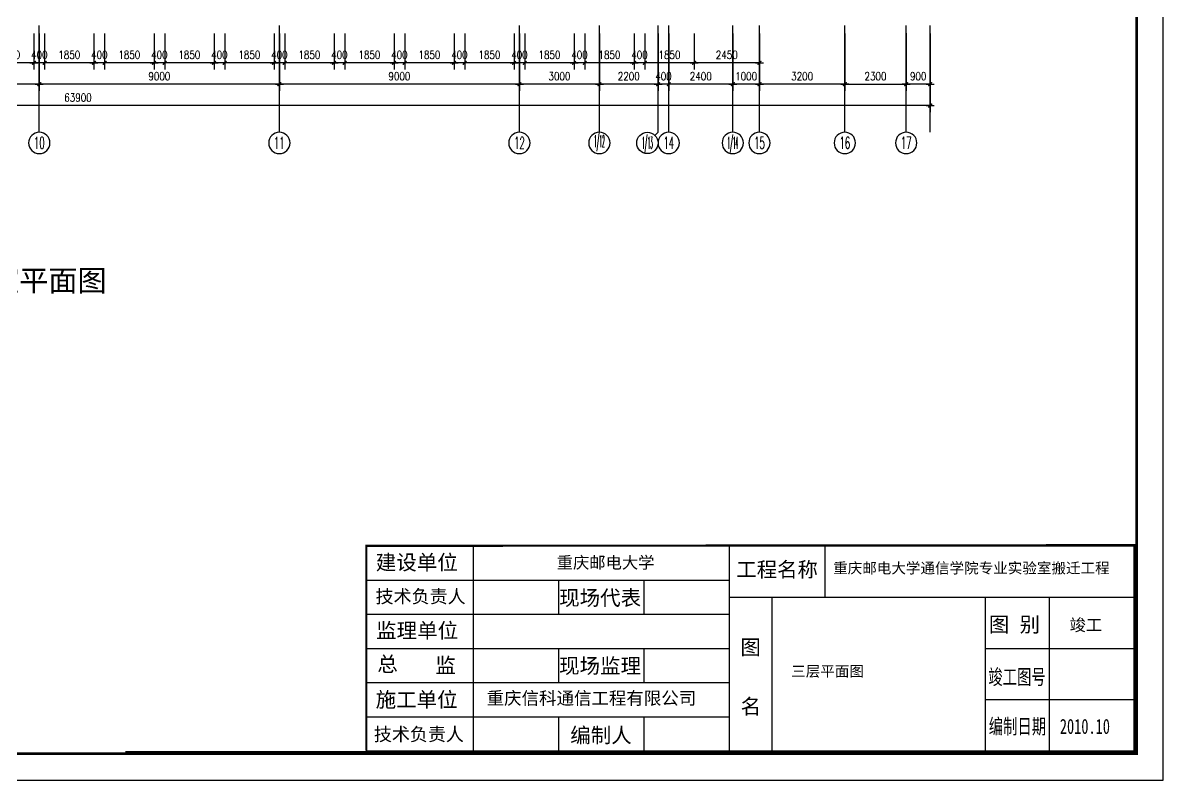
# Model space of a CAD drawing. Extents: x 582436 to 3945069, y 94128 to 248738.
# Drawn here: x 3902314 to 3945069, y 140096 to 168481 of the extents above; entities that cross this region are included whole.
import ezdxf
from ezdxf.enums import TextEntityAlignment as Align

# ---------------------------------------------------------------- set-up
doc = ezdxf.new("R2010")
doc.units = 0
doc.header["$LTSCALE"] = 1000
doc.header["$MEASUREMENT"] = 0
doc.linetypes.add('CONTINOUS', pattern=[0])
doc.layers.get('0').update_dxf_attribs({"linetype": 'CONTINUOUS'})
doc.layers.get('Defpoints').update_dxf_attribs({"linetype": 'CONTINUOUS'})
for name, color, linetype in [('AXIS', 3, 'CONTINUOUS'), ('AXIS_TEXT', 7, 'CONTINUOUS'), ('DET4', 4, 'CONTINUOUS'), ('PUB_TITLE', 4, 'CONTINUOUS'), ('立面1', 4, 'CONTINUOUS')]:
    doc.layers.add(name, color=color, linetype=linetype)
doc.styles.add('_HZTXT', font='txt.shx', dxfattribs={"width": 0.8, "bigfont": 'AllInOneBig.shx'})
doc.styles.add('COMPLEX', font='COMPLEX', dxfattribs={"bigfont": 'AllInOneBig.shx'})
doc.styles.add('DIM_FONT', font='SIMPLEX.shx', dxfattribs={"width": 0.8, "bigfont": 'AllInOneBig.shx'})
doc.styles.get("Standard").update_dxf_attribs({"font": 'GBENOR', "bigfont": 'AllInOneBig.shx'})
doc.styles.add('WMF-宋体0', font='SimSun.ttf')
doc.dimstyles.new('AXIS', dxfattribs={"dimtxt": 300, "dimasz": 1, "dimexe": 250, "dimexo": 300, "dimgap": 150, "dimtad": 1, "dimdec": 0, "dimzin": 0, "dimdsep": 46, "dimtxsty": 'DIM_FONT', "dimblk": '_DIMX', "dimcen": 0.09, "dimse1": 1, "dimse2": 1, "dimclrt": 7, "dimadec": 0, "dimazin": 0, "dimtfac": 1, "dimtdec": 0, "dimtix": 1, "dimtmove": 2, "dimatfit": 3, "dimldrblk": '_DIMX', "dimfxl": 1, "dimtolj": 1, "dimtzin": 0, "dimarcsym": 0})
doc.dimstyles.new('dimn', dxfattribs={"dimtxt": 300, "dimasz": 1, "dimexe": 250, "dimexo": 300, "dimgap": 150, "dimtad": 1, "dimdec": 0, "dimdsep": 46, "dimtxsty": 'DIM_FONT', "dimblk": '_DIMX', "dimblk1": '_DIMX', "dimblk2": '_DIMX', "dimcen": 1.25, "dimdle": 2, "dimclrt": 7, "dimadec": 1, "dimazin": 0, "dimtfac": 1, "dimtdec": 0, "dimtix": 1, "dimtmove": 2, "dimatfit": 3, "dimldrblk": '_DIMX', "dimfxl": 1, "dimtolj": 1, "dimtzin": 0, "dimarcsym": 0})

# ---------------------------------------------------------------- blocks, each defined once
blk = doc.blocks.new('_axiso')
blk.add_circle((0, 0), 0.5)
at = {"layer": 'AXIS_TEXT', "style": 'COMPLEX', "width": 1.041667}
blk.add_attdef('A', text='', height=0.56, dxfattribs=at).set_placement((-0.25, -0.28), (0.25, -0.28), align=Align.FIT)
blk = doc.blocks.new('_DIMX')
blk.add_line((-150, 0), (150, 0))
at = {"const_width": 50}
blk.add_lwpolyline([(-70, -70), (70, 70)], dxfattribs=at)
blk = doc.blocks.new('*D92')
at = {"layer": 'AXIS', "color": 0, "lineweight": -2}
for p, q in [((3935433, 168080), (3935433, 165930)), ((3936333, 168080), (3936333, 165930)), ((3936332, 166180), (3935434, 166180))]:
    blk.add_line(p, q, dxfattribs=at)
at = {"layer": 'Defpoints', "color": 0}
for p in [(3935433, 168380), (3936333, 168380), (3935433, 166180)]:
    blk.add_point(p, dxfattribs=at)
at = {"layer": 'AXIS', "color": 0, "lineweight": -2, "rotation": 180}
blk.add_blockref('_DIMX', (3935433, 166180), dxfattribs=at)
at = {"layer": 'AXIS', "color": 0, "lineweight": -2}
blk.add_blockref('_DIMX', (3936333, 166180), dxfattribs=at)
at = {"layer": 'AXIS', "color": 7, "insert": (3935883, 166480), "char_height": 300, "attachment_point": 5, "style": '_HZTXT'}
blk.add_mtext('\\A1;900', dxfattribs=at)
blk = doc.blocks.new('*D93')
at = {"layer": 'AXIS', "color": 0, "lineweight": -2}
for p, q in [((3929933, 168080), (3929933, 165930)), ((3933133, 168080), (3933133, 165930)), ((3933132, 166180), (3929934, 166180))]:
    blk.add_line(p, q, dxfattribs=at)
at = {"layer": 'Defpoints', "color": 0}
for p in [(3929933, 168380), (3933133, 168380), (3929933, 166180)]:
    blk.add_point(p, dxfattribs=at)
at = {"layer": 'AXIS', "color": 0, "lineweight": -2, "rotation": 180}
blk.add_blockref('_DIMX', (3929933, 166180), dxfattribs=at)
at = {"layer": 'AXIS', "color": 0, "lineweight": -2}
blk.add_blockref('_DIMX', (3933133, 166180), dxfattribs=at)
at = {"layer": 'AXIS', "color": 7, "insert": (3931533, 166480), "char_height": 300, "attachment_point": 5, "style": '_HZTXT'}
blk.add_mtext('\\A1;3200', dxfattribs=at)
blk = doc.blocks.new('*D94')
at = {"layer": 'AXIS', "color": 0, "lineweight": -2}
for p, q in [((3928933, 168080), (3928933, 165930)), ((3929933, 168080), (3929933, 165930)), ((3929932, 166180), (3928934, 166180))]:
    blk.add_line(p, q, dxfattribs=at)
at = {"layer": 'Defpoints', "color": 0}
for p in [(3928933, 168380), (3929933, 168380), (3928933, 166180)]:
    blk.add_point(p, dxfattribs=at)
at = {"layer": 'AXIS', "color": 0, "lineweight": -2, "rotation": 180}
blk.add_blockref('_DIMX', (3928933, 166180), dxfattribs=at)
at = {"layer": 'AXIS', "color": 0, "lineweight": -2}
blk.add_blockref('_DIMX', (3929933, 166180), dxfattribs=at)
at = {"layer": 'AXIS', "color": 7, "insert": (3929433, 166480), "char_height": 300, "attachment_point": 5, "style": '_HZTXT'}
blk.add_mtext('\\A1;1000', dxfattribs=at)
blk = doc.blocks.new('*D95')
at = {"layer": 'AXIS', "color": 0, "lineweight": -2}
for p, q in [((3902933, 168080), (3902933, 165930)), ((3911933, 168080), (3911933, 165930)), ((3911932, 166180), (3902934, 166180))]:
    blk.add_line(p, q, dxfattribs=at)
at = {"layer": 'Defpoints', "color": 0}
for p in [(3902933, 168380), (3911933, 168380), (3902933, 166180)]:
    blk.add_point(p, dxfattribs=at)
at = {"layer": 'AXIS', "color": 0, "lineweight": -2, "rotation": 180}
blk.add_blockref('_DIMX', (3902933, 166180), dxfattribs=at)
at = {"layer": 'AXIS', "color": 0, "lineweight": -2}
blk.add_blockref('_DIMX', (3911933, 166180), dxfattribs=at)
at = {"layer": 'AXIS', "color": 7, "insert": (3907433, 166480), "char_height": 300, "attachment_point": 5, "style": '_HZTXT'}
blk.add_mtext('\\A1;9000', dxfattribs=at)
blk = doc.blocks.new('*D96')
at = {"layer": 'AXIS', "color": 0, "lineweight": -2}
for p, q in [((3893933, 168080), (3893933, 165930)), ((3902933, 168080), (3902933, 165930)), ((3902932, 166180), (3893934, 166180))]:
    blk.add_line(p, q, dxfattribs=at)
at = {"layer": 'Defpoints', "color": 0}
for p in [(3893933, 168380), (3902933, 168380), (3893933, 166180)]:
    blk.add_point(p, dxfattribs=at)
at = {"layer": 'AXIS', "color": 0, "lineweight": -2, "rotation": 180}
blk.add_blockref('_DIMX', (3893933, 166180), dxfattribs=at)
at = {"layer": 'AXIS', "color": 0, "lineweight": -2}
blk.add_blockref('_DIMX', (3902933, 166180), dxfattribs=at)
at = {"layer": 'AXIS', "color": 7, "insert": (3898433, 166480), "char_height": 300, "attachment_point": 5, "style": '_HZTXT'}
blk.add_mtext('\\A1;9000', dxfattribs=at)
blk = doc.blocks.new('*D99')
at = {"layer": 'AXIS', "color": 0, "lineweight": -2}
for p, q in [((3872433, 168080), (3872433, 165130)), ((3936333, 168080), (3936333, 165130)), ((3936332, 165380), (3872434, 165380))]:
    blk.add_line(p, q, dxfattribs=at)
at = {"layer": 'Defpoints', "color": 0}
for p in [(3872433, 168380), (3936333, 168380), (3872433, 165380)]:
    blk.add_point(p, dxfattribs=at)
at = {"layer": 'AXIS', "color": 0, "lineweight": -2, "rotation": 180}
blk.add_blockref('_DIMX', (3872433, 165380), dxfattribs=at)
at = {"layer": 'AXIS', "color": 0, "lineweight": -2}
blk.add_blockref('_DIMX', (3936333, 165380), dxfattribs=at)
at = {"layer": 'AXIS', "color": 7, "insert": (3904383, 165680), "char_height": 300, "attachment_point": 5, "style": '_HZTXT'}
blk.add_mtext('\\A1;63900', dxfattribs=at)
blk = doc.blocks.new('*D101')
at = {"layer": 'AXIS', "color": 0, "lineweight": -2}
for p, q in [((3920933, 168080), (3920933, 165930)), ((3923933, 168080), (3923933, 165930)), ((3923932, 166180), (3920934, 166180))]:
    blk.add_line(p, q, dxfattribs=at)
at = {"layer": 'Defpoints', "color": 0}
for p in [(3920933, 168380), (3923933, 168380), (3920933, 166180)]:
    blk.add_point(p, dxfattribs=at)
at = {"layer": 'AXIS', "color": 0, "lineweight": -2, "rotation": 180}
blk.add_blockref('_DIMX', (3920933, 166180), dxfattribs=at)
at = {"layer": 'AXIS', "color": 0, "lineweight": -2}
blk.add_blockref('_DIMX', (3923933, 166180), dxfattribs=at)
at = {"layer": 'AXIS', "color": 7, "insert": (3922433, 166480), "char_height": 300, "attachment_point": 5, "style": '_HZTXT'}
blk.add_mtext('\\A1;3000', dxfattribs=at)
blk = doc.blocks.new('*D102')
at = {"layer": 'AXIS', "color": 0, "lineweight": -2}
for p, q in [((3923933, 168031), (3923933, 165930)), ((3926133, 168080), (3926133, 165930)), ((3926132, 166180), (3923934, 166180))]:
    blk.add_line(p, q, dxfattribs=at)
at = {"layer": 'Defpoints', "color": 0}
for p in [(3923933, 168331), (3926133, 168380), (3923933, 166180)]:
    blk.add_point(p, dxfattribs=at)
at = {"layer": 'AXIS', "color": 0, "lineweight": -2, "rotation": 180}
blk.add_blockref('_DIMX', (3923933, 166180), dxfattribs=at)
at = {"layer": 'AXIS', "color": 0, "lineweight": -2}
blk.add_blockref('_DIMX', (3926133, 166180), dxfattribs=at)
at = {"layer": 'AXIS', "color": 7, "insert": (3925033, 166480), "char_height": 300, "attachment_point": 5, "style": '_HZTXT'}
blk.add_mtext('\\A1;2200', dxfattribs=at)
blk = doc.blocks.new('*D110')
at = {"layer": 'AXIS', "color": 0, "lineweight": -2}
for p, q in [((3920933, 168080), (3920933, 165930)), ((3911933, 167901), (3911933, 165930)), ((3920932, 166180), (3911934, 166180))]:
    blk.add_line(p, q, dxfattribs=at)
at = {"layer": 'Defpoints', "color": 0}
for p in [(3911933, 168201), (3920933, 168380), (3911933, 166180)]:
    blk.add_point(p, dxfattribs=at)
at = {"layer": 'AXIS', "color": 0, "lineweight": -2, "rotation": 180}
blk.add_blockref('_DIMX', (3911933, 166180), dxfattribs=at)
at = {"layer": 'AXIS', "color": 0, "lineweight": -2}
blk.add_blockref('_DIMX', (3920933, 166180), dxfattribs=at)
at = {"layer": 'AXIS', "color": 7, "insert": (3916433, 166480), "char_height": 300, "attachment_point": 5, "style": '_HZTXT'}
blk.add_mtext('\\A1;9000', dxfattribs=at)
blk = doc.blocks.new('*D163')
at = {"layer": 'AXIS', "color": 0, "lineweight": -2}
for p, q in [((3900883, 168080), (3900883, 166730)), ((3902733, 168080), (3902733, 166730)), ((3902732, 166980), (3900884, 166980))]:
    blk.add_line(p, q, dxfattribs=at)
at = {"layer": 'Defpoints', "color": 0}
for p in [(3900883, 168380), (3902733, 168380), (3900883, 166980)]:
    blk.add_point(p, dxfattribs=at)
at = {"layer": 'AXIS', "color": 0, "lineweight": -2, "rotation": 180}
blk.add_blockref('_DIMX', (3900883, 166980), dxfattribs=at)
at = {"layer": 'AXIS', "color": 0, "lineweight": -2}
blk.add_blockref('_DIMX', (3902733, 166980), dxfattribs=at)
at = {"layer": 'AXIS', "color": 7, "insert": (3901808, 167280), "char_height": 300, "attachment_point": 5, "style": '_HZTXT'}
blk.add_mtext('\\A1;1850', dxfattribs=at)
blk = doc.blocks.new('*D164')
at = {"layer": 'AXIS', "color": 0, "lineweight": -2}
for p, q in [((3902733, 168080), (3902733, 166730)), ((3903133, 168080), (3903133, 166730)), ((3902732, 166980), (3902731, 166980)), ((3903133, 166980), (3902733, 166980)), ((3903134, 166980), (3903135, 166980))]:
    blk.add_line(p, q, dxfattribs=at)
at = {"layer": 'Defpoints', "color": 0}
for p in [(3902733, 168380), (3903133, 168380), (3902733, 166980)]:
    blk.add_point(p, dxfattribs=at)
at = {"layer": 'AXIS', "color": 0, "lineweight": -2}
blk.add_blockref('_DIMX', (3902733, 166980), dxfattribs=at)
at = {"layer": 'AXIS', "color": 0, "lineweight": -2, "rotation": 180}
blk.add_blockref('_DIMX', (3903133, 166980), dxfattribs=at)
at = {"layer": 'AXIS', "color": 7, "insert": (3902933, 167280), "char_height": 300, "attachment_point": 5, "style": '_HZTXT'}
blk.add_mtext('\\A1;400', dxfattribs=at)
blk = doc.blocks.new('*D165')
at = {"layer": 'AXIS', "color": 0, "lineweight": -2}
for p, q in [((3903133, 168080), (3903133, 166730)), ((3904983, 168080), (3904983, 166730)), ((3904982, 166980), (3903134, 166980))]:
    blk.add_line(p, q, dxfattribs=at)
at = {"layer": 'Defpoints', "color": 0}
for p in [(3903133, 168380), (3904983, 168380), (3903133, 166980)]:
    blk.add_point(p, dxfattribs=at)
at = {"layer": 'AXIS', "color": 0, "lineweight": -2, "rotation": 180}
blk.add_blockref('_DIMX', (3903133, 166980), dxfattribs=at)
at = {"layer": 'AXIS', "color": 0, "lineweight": -2}
blk.add_blockref('_DIMX', (3904983, 166980), dxfattribs=at)
at = {"layer": 'AXIS', "color": 7, "insert": (3904058, 167280), "char_height": 300, "attachment_point": 5, "style": '_HZTXT'}
blk.add_mtext('\\A1;1850', dxfattribs=at)
blk = doc.blocks.new('*D166')
at = {"layer": 'AXIS', "color": 0, "lineweight": -2}
for p, q in [((3904983, 168080), (3904983, 166730)), ((3905383, 168080), (3905383, 166730)), ((3904982, 166980), (3904981, 166980)), ((3905383, 166980), (3904983, 166980)), ((3905384, 166980), (3905385, 166980))]:
    blk.add_line(p, q, dxfattribs=at)
at = {"layer": 'Defpoints', "color": 0}
for p in [(3904983, 168380), (3905383, 168380), (3904983, 166980)]:
    blk.add_point(p, dxfattribs=at)
at = {"layer": 'AXIS', "color": 0, "lineweight": -2}
blk.add_blockref('_DIMX', (3904983, 166980), dxfattribs=at)
at = {"layer": 'AXIS', "color": 0, "lineweight": -2, "rotation": 180}
blk.add_blockref('_DIMX', (3905383, 166980), dxfattribs=at)
at = {"layer": 'AXIS', "color": 7, "insert": (3905183, 167280), "char_height": 300, "attachment_point": 5, "style": '_HZTXT'}
blk.add_mtext('\\A1;400', dxfattribs=at)
blk = doc.blocks.new('*D167')
at = {"layer": 'AXIS', "color": 0, "lineweight": -2}
for p, q in [((3905383, 168080), (3905383, 166730)), ((3907233, 168080), (3907233, 166730)), ((3907232, 166980), (3905384, 166980))]:
    blk.add_line(p, q, dxfattribs=at)
at = {"layer": 'Defpoints', "color": 0}
for p in [(3905383, 168380), (3907233, 168380), (3905383, 166980)]:
    blk.add_point(p, dxfattribs=at)
at = {"layer": 'AXIS', "color": 0, "lineweight": -2, "rotation": 180}
blk.add_blockref('_DIMX', (3905383, 166980), dxfattribs=at)
at = {"layer": 'AXIS', "color": 0, "lineweight": -2}
blk.add_blockref('_DIMX', (3907233, 166980), dxfattribs=at)
at = {"layer": 'AXIS', "color": 7, "insert": (3906308, 167280), "char_height": 300, "attachment_point": 5, "style": '_HZTXT'}
blk.add_mtext('\\A1;1850', dxfattribs=at)
blk = doc.blocks.new('*D168')
at = {"layer": 'AXIS', "color": 0, "lineweight": -2}
for p, q in [((3907233, 168080), (3907233, 166730)), ((3907633, 168080), (3907633, 166730)), ((3907232, 166980), (3907231, 166980)), ((3907633, 166980), (3907233, 166980)), ((3907634, 166980), (3907635, 166980))]:
    blk.add_line(p, q, dxfattribs=at)
at = {"layer": 'Defpoints', "color": 0}
for p in [(3907233, 168380), (3907633, 168380), (3907233, 166980)]:
    blk.add_point(p, dxfattribs=at)
at = {"layer": 'AXIS', "color": 0, "lineweight": -2}
blk.add_blockref('_DIMX', (3907233, 166980), dxfattribs=at)
at = {"layer": 'AXIS', "color": 0, "lineweight": -2, "rotation": 180}
blk.add_blockref('_DIMX', (3907633, 166980), dxfattribs=at)
at = {"layer": 'AXIS', "color": 7, "insert": (3907433, 167280), "char_height": 300, "attachment_point": 5, "style": '_HZTXT'}
blk.add_mtext('\\A1;400', dxfattribs=at)
blk = doc.blocks.new('*D169')
at = {"layer": 'AXIS', "color": 0, "lineweight": -2}
for p, q in [((3907633, 168080), (3907633, 166730)), ((3909483, 168080), (3909483, 166730)), ((3909482, 166980), (3907634, 166980))]:
    blk.add_line(p, q, dxfattribs=at)
at = {"layer": 'Defpoints', "color": 0}
for p in [(3907633, 168380), (3909483, 168380), (3907633, 166980)]:
    blk.add_point(p, dxfattribs=at)
at = {"layer": 'AXIS', "color": 0, "lineweight": -2, "rotation": 180}
blk.add_blockref('_DIMX', (3907633, 166980), dxfattribs=at)
at = {"layer": 'AXIS', "color": 0, "lineweight": -2}
blk.add_blockref('_DIMX', (3909483, 166980), dxfattribs=at)
at = {"layer": 'AXIS', "color": 7, "insert": (3908558, 167280), "char_height": 300, "attachment_point": 5, "style": '_HZTXT'}
blk.add_mtext('\\A1;1850', dxfattribs=at)
blk = doc.blocks.new('*D170')
at = {"layer": 'AXIS', "color": 0, "lineweight": -2}
for p, q in [((3909483, 168080), (3909483, 166730)), ((3909883, 168080), (3909883, 166730)), ((3909482, 166980), (3909481, 166980)), ((3909883, 166980), (3909483, 166980)), ((3909884, 166980), (3909885, 166980))]:
    blk.add_line(p, q, dxfattribs=at)
at = {"layer": 'Defpoints', "color": 0}
for p in [(3909483, 168380), (3909883, 168380), (3909483, 166980)]:
    blk.add_point(p, dxfattribs=at)
at = {"layer": 'AXIS', "color": 0, "lineweight": -2}
blk.add_blockref('_DIMX', (3909483, 166980), dxfattribs=at)
at = {"layer": 'AXIS', "color": 0, "lineweight": -2, "rotation": 180}
blk.add_blockref('_DIMX', (3909883, 166980), dxfattribs=at)
at = {"layer": 'AXIS', "color": 7, "insert": (3909683, 167280), "char_height": 300, "attachment_point": 5, "style": '_HZTXT'}
blk.add_mtext('\\A1;400', dxfattribs=at)
blk = doc.blocks.new('*D171')
at = {"layer": 'AXIS', "color": 0, "lineweight": -2}
for p, q in [((3909883, 168080), (3909883, 166730)), ((3911733, 168080), (3911733, 166730)), ((3911732, 166980), (3909884, 166980))]:
    blk.add_line(p, q, dxfattribs=at)
at = {"layer": 'Defpoints', "color": 0}
for p in [(3909883, 168380), (3911733, 168380), (3909883, 166980)]:
    blk.add_point(p, dxfattribs=at)
at = {"layer": 'AXIS', "color": 0, "lineweight": -2, "rotation": 180}
blk.add_blockref('_DIMX', (3909883, 166980), dxfattribs=at)
at = {"layer": 'AXIS', "color": 0, "lineweight": -2}
blk.add_blockref('_DIMX', (3911733, 166980), dxfattribs=at)
at = {"layer": 'AXIS', "color": 7, "insert": (3910808, 167280), "char_height": 300, "attachment_point": 5, "style": '_HZTXT'}
blk.add_mtext('\\A1;1850', dxfattribs=at)
blk = doc.blocks.new('*D172')
at = {"layer": 'AXIS', "color": 0, "lineweight": -2}
for p, q in [((3911733, 168080), (3911733, 166730)), ((3912133, 168080), (3912133, 166730)), ((3911732, 166980), (3911731, 166980)), ((3912133, 166980), (3911733, 166980)), ((3912134, 166980), (3912135, 166980))]:
    blk.add_line(p, q, dxfattribs=at)
at = {"layer": 'Defpoints', "color": 0}
for p in [(3911733, 168380), (3912133, 168380), (3911733, 166980)]:
    blk.add_point(p, dxfattribs=at)
at = {"layer": 'AXIS', "color": 0, "lineweight": -2}
blk.add_blockref('_DIMX', (3911733, 166980), dxfattribs=at)
at = {"layer": 'AXIS', "color": 0, "lineweight": -2, "rotation": 180}
blk.add_blockref('_DIMX', (3912133, 166980), dxfattribs=at)
at = {"layer": 'AXIS', "color": 7, "insert": (3911933, 167280), "char_height": 300, "attachment_point": 5, "style": '_HZTXT'}
blk.add_mtext('\\A1;400', dxfattribs=at)
blk = doc.blocks.new('*D173')
at = {"layer": 'AXIS', "color": 0, "lineweight": -2}
for p, q in [((3912133, 168080), (3912133, 166730)), ((3913983, 168080), (3913983, 166730)), ((3913982, 166980), (3912134, 166980))]:
    blk.add_line(p, q, dxfattribs=at)
at = {"layer": 'Defpoints', "color": 0}
for p in [(3912133, 168380), (3913983, 168380), (3912133, 166980)]:
    blk.add_point(p, dxfattribs=at)
at = {"layer": 'AXIS', "color": 0, "lineweight": -2, "rotation": 180}
blk.add_blockref('_DIMX', (3912133, 166980), dxfattribs=at)
at = {"layer": 'AXIS', "color": 0, "lineweight": -2}
blk.add_blockref('_DIMX', (3913983, 166980), dxfattribs=at)
at = {"layer": 'AXIS', "color": 7, "insert": (3913058, 167280), "char_height": 300, "attachment_point": 5, "style": '_HZTXT'}
blk.add_mtext('\\A1;1850', dxfattribs=at)
blk = doc.blocks.new('*D174')
at = {"layer": 'AXIS', "color": 0, "lineweight": -2}
for p, q in [((3913983, 168080), (3913983, 166730)), ((3914383, 168080), (3914383, 166730)), ((3913982, 166980), (3913981, 166980)), ((3914383, 166980), (3913983, 166980)), ((3914384, 166980), (3914385, 166980))]:
    blk.add_line(p, q, dxfattribs=at)
at = {"layer": 'Defpoints', "color": 0}
for p in [(3913983, 168380), (3914383, 168380), (3913983, 166980)]:
    blk.add_point(p, dxfattribs=at)
at = {"layer": 'AXIS', "color": 0, "lineweight": -2}
blk.add_blockref('_DIMX', (3913983, 166980), dxfattribs=at)
at = {"layer": 'AXIS', "color": 0, "lineweight": -2, "rotation": 180}
blk.add_blockref('_DIMX', (3914383, 166980), dxfattribs=at)
at = {"layer": 'AXIS', "color": 7, "insert": (3914183, 167280), "char_height": 300, "attachment_point": 5, "style": '_HZTXT'}
blk.add_mtext('\\A1;400', dxfattribs=at)
blk = doc.blocks.new('*D175')
at = {"layer": 'AXIS', "color": 0, "lineweight": -2}
for p, q in [((3914383, 168080), (3914383, 166730)), ((3916233, 168080), (3916233, 166730)), ((3916232, 166980), (3914384, 166980))]:
    blk.add_line(p, q, dxfattribs=at)
at = {"layer": 'Defpoints', "color": 0}
for p in [(3914383, 168380), (3916233, 168380), (3914383, 166980)]:
    blk.add_point(p, dxfattribs=at)
at = {"layer": 'AXIS', "color": 0, "lineweight": -2, "rotation": 180}
blk.add_blockref('_DIMX', (3914383, 166980), dxfattribs=at)
at = {"layer": 'AXIS', "color": 0, "lineweight": -2}
blk.add_blockref('_DIMX', (3916233, 166980), dxfattribs=at)
at = {"layer": 'AXIS', "color": 7, "insert": (3915308, 167280), "char_height": 300, "attachment_point": 5, "style": '_HZTXT'}
blk.add_mtext('\\A1;1850', dxfattribs=at)
blk = doc.blocks.new('*D176')
at = {"layer": 'AXIS', "color": 0, "lineweight": -2}
for p, q in [((3916233, 168080), (3916233, 166730)), ((3916633, 168080), (3916633, 166730)), ((3916232, 166980), (3916231, 166980)), ((3916633, 166980), (3916233, 166980)), ((3916634, 166980), (3916635, 166980))]:
    blk.add_line(p, q, dxfattribs=at)
at = {"layer": 'Defpoints', "color": 0}
for p in [(3916233, 168380), (3916633, 168380), (3916233, 166980)]:
    blk.add_point(p, dxfattribs=at)
at = {"layer": 'AXIS', "color": 0, "lineweight": -2}
blk.add_blockref('_DIMX', (3916233, 166980), dxfattribs=at)
at = {"layer": 'AXIS', "color": 0, "lineweight": -2, "rotation": 180}
blk.add_blockref('_DIMX', (3916633, 166980), dxfattribs=at)
at = {"layer": 'AXIS', "color": 7, "insert": (3916433, 167280), "char_height": 300, "attachment_point": 5, "style": '_HZTXT'}
blk.add_mtext('\\A1;400', dxfattribs=at)
blk = doc.blocks.new('*D177')
at = {"layer": 'AXIS', "color": 0, "lineweight": -2}
for p, q in [((3916633, 168080), (3916633, 166730)), ((3918483, 168080), (3918483, 166730)), ((3918482, 166980), (3916634, 166980))]:
    blk.add_line(p, q, dxfattribs=at)
at = {"layer": 'Defpoints', "color": 0}
for p in [(3916633, 168380), (3918483, 168380), (3916633, 166980)]:
    blk.add_point(p, dxfattribs=at)
at = {"layer": 'AXIS', "color": 0, "lineweight": -2, "rotation": 180}
blk.add_blockref('_DIMX', (3916633, 166980), dxfattribs=at)
at = {"layer": 'AXIS', "color": 0, "lineweight": -2}
blk.add_blockref('_DIMX', (3918483, 166980), dxfattribs=at)
at = {"layer": 'AXIS', "color": 7, "insert": (3917558, 167280), "char_height": 300, "attachment_point": 5, "style": '_HZTXT'}
blk.add_mtext('\\A1;1850', dxfattribs=at)
blk = doc.blocks.new('*D178')
at = {"layer": 'AXIS', "color": 0, "lineweight": -2}
for p, q in [((3918483, 168080), (3918483, 166730)), ((3918883, 168080), (3918883, 166730)), ((3918482, 166980), (3918481, 166980)), ((3918883, 166980), (3918483, 166980)), ((3918884, 166980), (3918885, 166980))]:
    blk.add_line(p, q, dxfattribs=at)
at = {"layer": 'Defpoints', "color": 0}
for p in [(3918483, 168380), (3918883, 168380), (3918483, 166980)]:
    blk.add_point(p, dxfattribs=at)
at = {"layer": 'AXIS', "color": 0, "lineweight": -2}
blk.add_blockref('_DIMX', (3918483, 166980), dxfattribs=at)
at = {"layer": 'AXIS', "color": 0, "lineweight": -2, "rotation": 180}
blk.add_blockref('_DIMX', (3918883, 166980), dxfattribs=at)
at = {"layer": 'AXIS', "color": 7, "insert": (3918683, 167280), "char_height": 300, "attachment_point": 5, "style": '_HZTXT'}
blk.add_mtext('\\A1;400', dxfattribs=at)
blk = doc.blocks.new('*D179')
at = {"layer": 'AXIS', "color": 0, "lineweight": -2}
for p, q in [((3918883, 168080), (3918883, 166730)), ((3920733, 168080), (3920733, 166730)), ((3920732, 166980), (3918884, 166980))]:
    blk.add_line(p, q, dxfattribs=at)
at = {"layer": 'Defpoints', "color": 0}
for p in [(3918883, 168380), (3920733, 168380), (3918883, 166980)]:
    blk.add_point(p, dxfattribs=at)
at = {"layer": 'AXIS', "color": 0, "lineweight": -2, "rotation": 180}
blk.add_blockref('_DIMX', (3918883, 166980), dxfattribs=at)
at = {"layer": 'AXIS', "color": 0, "lineweight": -2}
blk.add_blockref('_DIMX', (3920733, 166980), dxfattribs=at)
at = {"layer": 'AXIS', "color": 7, "insert": (3919808, 167280), "char_height": 300, "attachment_point": 5, "style": '_HZTXT'}
blk.add_mtext('\\A1;1850', dxfattribs=at)
blk = doc.blocks.new('*D180')
at = {"layer": 'AXIS', "color": 0, "lineweight": -2}
for p, q in [((3920733, 168080), (3920733, 166730)), ((3921133, 168080), (3921133, 166730)), ((3920732, 166980), (3920731, 166980)), ((3921133, 166980), (3920733, 166980)), ((3921134, 166980), (3921135, 166980))]:
    blk.add_line(p, q, dxfattribs=at)
at = {"layer": 'Defpoints', "color": 0}
for p in [(3920733, 168380), (3921133, 168380), (3920733, 166980)]:
    blk.add_point(p, dxfattribs=at)
at = {"layer": 'AXIS', "color": 0, "lineweight": -2}
blk.add_blockref('_DIMX', (3920733, 166980), dxfattribs=at)
at = {"layer": 'AXIS', "color": 0, "lineweight": -2, "rotation": 180}
blk.add_blockref('_DIMX', (3921133, 166980), dxfattribs=at)
at = {"layer": 'AXIS', "color": 7, "insert": (3920933, 167280), "char_height": 300, "attachment_point": 5, "style": '_HZTXT'}
blk.add_mtext('\\A1;400', dxfattribs=at)
blk = doc.blocks.new('*D181')
at = {"layer": 'AXIS', "color": 0, "lineweight": -2}
for p, q in [((3921133, 168080), (3921133, 166730)), ((3922983, 168080), (3922983, 166730)), ((3922982, 166980), (3921134, 166980))]:
    blk.add_line(p, q, dxfattribs=at)
at = {"layer": 'Defpoints', "color": 0}
for p in [(3921133, 168380), (3922983, 168380), (3921133, 166980)]:
    blk.add_point(p, dxfattribs=at)
at = {"layer": 'AXIS', "color": 0, "lineweight": -2, "rotation": 180}
blk.add_blockref('_DIMX', (3921133, 166980), dxfattribs=at)
at = {"layer": 'AXIS', "color": 0, "lineweight": -2}
blk.add_blockref('_DIMX', (3922983, 166980), dxfattribs=at)
at = {"layer": 'AXIS', "color": 7, "insert": (3922058, 167280), "char_height": 300, "attachment_point": 5, "style": '_HZTXT'}
blk.add_mtext('\\A1;1850', dxfattribs=at)
blk = doc.blocks.new('*D182')
at = {"layer": 'AXIS', "color": 0, "lineweight": -2}
for p, q in [((3922983, 168080), (3922983, 166730)), ((3923383, 168080), (3923383, 166730)), ((3922982, 166980), (3922981, 166980)), ((3923383, 166980), (3922983, 166980)), ((3923384, 166980), (3923385, 166980))]:
    blk.add_line(p, q, dxfattribs=at)
at = {"layer": 'Defpoints', "color": 0}
for p in [(3922983, 168380), (3923383, 168380), (3922983, 166980)]:
    blk.add_point(p, dxfattribs=at)
at = {"layer": 'AXIS', "color": 0, "lineweight": -2}
blk.add_blockref('_DIMX', (3922983, 166980), dxfattribs=at)
at = {"layer": 'AXIS', "color": 0, "lineweight": -2, "rotation": 180}
blk.add_blockref('_DIMX', (3923383, 166980), dxfattribs=at)
at = {"layer": 'AXIS', "color": 7, "insert": (3923183, 167280), "char_height": 300, "attachment_point": 5, "style": '_HZTXT'}
blk.add_mtext('\\A1;400', dxfattribs=at)
blk = doc.blocks.new('*D183')
at = {"layer": 'AXIS', "color": 0, "lineweight": -2}
for p, q in [((3923383, 168080), (3923383, 166730)), ((3925233, 168080), (3925233, 166730)), ((3925232, 166980), (3923384, 166980))]:
    blk.add_line(p, q, dxfattribs=at)
at = {"layer": 'Defpoints', "color": 0}
for p in [(3923383, 168380), (3925233, 168380), (3923383, 166980)]:
    blk.add_point(p, dxfattribs=at)
at = {"layer": 'AXIS', "color": 0, "lineweight": -2, "rotation": 180}
blk.add_blockref('_DIMX', (3923383, 166980), dxfattribs=at)
at = {"layer": 'AXIS', "color": 0, "lineweight": -2}
blk.add_blockref('_DIMX', (3925233, 166980), dxfattribs=at)
at = {"layer": 'AXIS', "color": 7, "insert": (3924308, 167280), "char_height": 300, "attachment_point": 5, "style": '_HZTXT'}
blk.add_mtext('\\A1;1850', dxfattribs=at)
blk = doc.blocks.new('*D184')
at = {"layer": 'AXIS', "color": 0, "lineweight": -2}
for p, q in [((3925233, 168080), (3925233, 166730)), ((3925633, 168080), (3925633, 166730)), ((3925232, 166980), (3925231, 166980)), ((3925633, 166980), (3925233, 166980)), ((3925634, 166980), (3925635, 166980))]:
    blk.add_line(p, q, dxfattribs=at)
at = {"layer": 'Defpoints', "color": 0}
for p in [(3925233, 168380), (3925633, 168380), (3925233, 166980)]:
    blk.add_point(p, dxfattribs=at)
at = {"layer": 'AXIS', "color": 0, "lineweight": -2}
blk.add_blockref('_DIMX', (3925233, 166980), dxfattribs=at)
at = {"layer": 'AXIS', "color": 0, "lineweight": -2, "rotation": 180}
blk.add_blockref('_DIMX', (3925633, 166980), dxfattribs=at)
at = {"layer": 'AXIS', "color": 7, "insert": (3925433, 167280), "char_height": 300, "attachment_point": 5, "style": '_HZTXT'}
blk.add_mtext('\\A1;400', dxfattribs=at)
blk = doc.blocks.new('*D185')
at = {"layer": 'AXIS', "color": 0, "lineweight": -2}
for p, q in [((3925633, 168080), (3925633, 166730)), ((3927483, 168080), (3927483, 166730)), ((3927482, 166980), (3925634, 166980))]:
    blk.add_line(p, q, dxfattribs=at)
at = {"layer": 'Defpoints', "color": 0}
for p in [(3925633, 168380), (3927483, 168380), (3925633, 166980)]:
    blk.add_point(p, dxfattribs=at)
at = {"layer": 'AXIS', "color": 0, "lineweight": -2, "rotation": 180}
blk.add_blockref('_DIMX', (3925633, 166980), dxfattribs=at)
at = {"layer": 'AXIS', "color": 0, "lineweight": -2}
blk.add_blockref('_DIMX', (3927483, 166980), dxfattribs=at)
at = {"layer": 'AXIS', "color": 7, "insert": (3926558, 167280), "char_height": 300, "attachment_point": 5, "style": '_HZTXT'}
blk.add_mtext('\\A1;1850', dxfattribs=at)
blk = doc.blocks.new('*D186')
at = {"layer": 'AXIS', "color": 0, "lineweight": -2}
for p, q in [((3927483, 168080), (3927483, 166730)), ((3929933, 168080), (3929933, 166730)), ((3929932, 166980), (3927484, 166980))]:
    blk.add_line(p, q, dxfattribs=at)
at = {"layer": 'Defpoints', "color": 0}
for p in [(3927483, 168380), (3929933, 168380), (3927483, 166980)]:
    blk.add_point(p, dxfattribs=at)
at = {"layer": 'AXIS', "color": 0, "lineweight": -2, "rotation": 180}
blk.add_blockref('_DIMX', (3927483, 166980), dxfattribs=at)
at = {"layer": 'AXIS', "color": 0, "lineweight": -2}
blk.add_blockref('_DIMX', (3929933, 166980), dxfattribs=at)
at = {"layer": 'AXIS', "color": 7, "insert": (3928708, 167280), "char_height": 300, "attachment_point": 5, "style": '_HZTXT'}
blk.add_mtext('\\A1;2450', dxfattribs=at)
blk = doc.blocks.new('*D208')
at = {"layer": 'AXIS', "color": 0, "lineweight": -2}
for p, q in [((3933133, 168080), (3933133, 165930)), ((3935433, 168089), (3935433, 165930)), ((3933134, 166180), (3935432, 166180))]:
    blk.add_line(p, q, dxfattribs=at)
at = {"layer": 'Defpoints', "color": 0}
for p in [(3933133, 168380), (3935433, 168389), (3935433, 166180)]:
    blk.add_point(p, dxfattribs=at)
at = {"layer": 'AXIS', "color": 0, "lineweight": -2, "rotation": 180}
blk.add_blockref('_DIMX', (3933133, 166180), dxfattribs=at)
at = {"layer": 'AXIS', "color": 0, "lineweight": -2}
blk.add_blockref('_DIMX', (3935433, 166180), dxfattribs=at)
at = {"layer": 'AXIS', "color": 7, "insert": (3934283, 166480), "char_height": 300, "attachment_point": 5, "style": '_HZTXT'}
blk.add_mtext('\\A1;2300', dxfattribs=at)
blk = doc.blocks.new('*D210')
at = {"layer": 'AXIS', "color": 0, "lineweight": -2}
for p, q in [((3926133, 168080), (3926133, 165930)), ((3926533, 168080), (3926533, 165930)), ((3926132, 166180), (3926131, 166180)), ((3926533, 166180), (3926133, 166180)), ((3926534, 166180), (3926535, 166180))]:
    blk.add_line(p, q, dxfattribs=at)
at = {"layer": 'Defpoints', "color": 0}
for p in [(3926133, 168380), (3926533, 168380), (3926133, 166180)]:
    blk.add_point(p, dxfattribs=at)
at = {"layer": 'AXIS', "color": 0, "lineweight": -2}
blk.add_blockref('_DIMX', (3926133, 166180), dxfattribs=at)
at = {"layer": 'AXIS', "color": 0, "lineweight": -2, "rotation": 180}
blk.add_blockref('_DIMX', (3926533, 166180), dxfattribs=at)
at = {"layer": 'AXIS', "color": 7, "insert": (3926333, 166480), "char_height": 300, "attachment_point": 5, "style": '_HZTXT'}
blk.add_mtext('\\A1;400', dxfattribs=at)
blk = doc.blocks.new('*D211')
at = {"layer": 'AXIS', "color": 0, "lineweight": -2}
for p, q in [((3926533, 168080), (3926533, 165930)), ((3928933, 168080), (3928933, 165930)), ((3928932, 166180), (3926534, 166180))]:
    blk.add_line(p, q, dxfattribs=at)
at = {"layer": 'Defpoints', "color": 0}
for p in [(3926533, 168380), (3928933, 168380), (3926533, 166180)]:
    blk.add_point(p, dxfattribs=at)
at = {"layer": 'AXIS', "color": 0, "lineweight": -2, "rotation": 180}
blk.add_blockref('_DIMX', (3926533, 166180), dxfattribs=at)
at = {"layer": 'AXIS', "color": 0, "lineweight": -2}
blk.add_blockref('_DIMX', (3928933, 166180), dxfattribs=at)
at = {"layer": 'AXIS', "color": 7, "insert": (3927733, 166480), "char_height": 300, "attachment_point": 5, "style": '_HZTXT'}
blk.add_mtext('\\A1;2400', dxfattribs=at)
blk = doc.blocks.new('_axiso2')
blk.add_line((0.354, 0.146), (0.5, 0))
blk.add_circle((0, 0.5), 0.5)
at = {"layer": 'AXIS_TEXT', "style": 'COMPLEX', "width": 1.041667}
blk.add_attdef('A', text='', height=0.56, dxfattribs=at).set_placement((-0.25, 0.22), (0.25, 0.22), align=Align.FIT)

msp = doc.modelspace()

# ---------------------------------------------------------------- linework, layer by layer
at = {"linetype": 'CONTINOUS'}
for p, q in [((3915195.1, 148876.5), (3943995.1, 148876.5)), ((3915195.1, 148876.5), (3915195.1, 141196.5)), ((3919195.1, 148876.5), (3919195.1, 141196.5)), ((3928795.1, 148876.5), (3928795.1, 141196.5)), ((3932382.8, 148876.5), (3932382.8, 146956.5)), ((3915195.1, 147596.5), (3928795.1, 147596.5)), ((3922395.1, 147596.5), (3922395.1, 146316.5)), ((3925595.1, 147596.5), (3925595.1, 146316.5)), ((3928795.1, 146956.5), (3943995.1, 146956.5)), ((3930395.1, 146956.5), (3930395.1, 141196.5)), ((3938395.1, 146956.5), (3938395.1, 141196.5)), ((3940795.1, 146956.5), (3940795.1, 141196.5)), ((3915195.1, 146316.5), (3928795.1, 146316.5)), ((3915195.1, 145036.5), (3928795.1, 145036.5)), ((3922395.1, 145036.5), (3922395.1, 143756.5)), ((3925595.1, 145036.5), (3925595.1, 143756.5)), ((3938395.1, 145036.5), (3943995.1, 145036.5)), ((3915195.1, 143756.5), (3928795.1, 143756.5)), ((3938395.1, 143116.5), (3943995.1, 143116.5)), ((3915195.1, 142476.5), (3928795.1, 142476.5)), ((3922395.1, 142476.5), (3922395.1, 141196.5)), ((3925595.1, 142476.5), (3925595.1, 141196.5))]:
    msp.add_line(p, q, dxfattribs=at)
for p, q in [((3944002.6, 141196.5), (3943995.1, 148876.5)), ((3906160.9, 141168.8), (3943970.8, 141168.8)), ((3915195.1, 141196.5), (3928225.2, 141196.5)), ((3928261.1, 141196.5), (3944002.6, 141196.5))]:
    msp.add_line(p, q)
at = {"layer": 'AXIS', "color": 0}
for p, q in [((3902932.6, 164379.6), (3902932.6, 168379.6)), ((3911932.6, 164379.6), (3911932.6, 168379.6)), ((3920932.6, 164379.6), (3920932.6, 168379.6)), ((3923932.6, 164379.6), (3923932.6, 168379.6)), ((3926132.6, 164379.6), (3926132.6, 168379.6)), ((3926532.6, 164379.6), (3926532.6, 168379.6)), ((3928932.6, 164379.6), (3928932.6, 168379.6)), ((3929932.6, 164379.6), (3929932.6, 168379.6)), ((3933132.6, 164379.6), (3933132.6, 168379.6)), ((3935432.6, 164379.6), (3935432.6, 168379.6)), ((3936332.6, 164379.6), (3936332.6, 168379.6))]:
    msp.add_line(p, q, dxfattribs=at)
at = {"layer": 'PUB_TITLE'}
msp.add_lwpolyline([(3945068.6, 140096), (3945068.6, 248738.4), (3860968.6, 248738.4), (3860968.6, 140096), (3945068.6, 140096), (3945068.6, 142711.9)], dxfattribs=at)
at = {"layer": 'PUB_TITLE', "const_width": 100}
msp.add_lwpolyline([(3940320.9, 141090.2), (3924010.9, 141168.8), (3944068.6, 141168.8), (3944068.6, 246238.4), (3861968.6, 246238.4), (3861968.6, 141096), (3944068.6, 141096), (3944068.6, 147358.2)], dxfattribs=at)
at = {"layer": '立面1', "lineweight": 211, "const_width": 80}
msp.add_lwpolyline([(3915195.1, 141196.5), (3915195.1, 148876.5), (3943995.1, 148904.7), (3943995.1, 141196.5)], dxfattribs=at)

# ---------------------------------------------------------------- block references
at = {"layer": 'AXIS', "color": 0}
ref = msp.add_blockref('_axiso', (3902932.6, 163979.6), dxfattribs=dict(at, xscale=-800, yscale=800, zscale=800.0000000000003, rotation=180))
ref.add_attrib('A', '10', dxfattribs={"layer": 'AXIS_TEXT', "height": 448, "style": 'COMPLEX', "width": 0.646552}).set_placement((3902732.6, 163755.6), (3903132.6, 163755.6), align=Align.FIT)
ref = msp.add_blockref('_axiso', (3911932.6, 163979.6), dxfattribs=dict(at, xscale=-800, yscale=800, zscale=800.0000000000003, rotation=180))
ref.add_attrib('A', '11', dxfattribs={"layer": 'AXIS_TEXT', "height": 448, "style": 'COMPLEX', "width": 0.78125}).set_placement((3911732.6, 163755.6), (3912132.6, 163755.6), align=Align.FIT)
ref = msp.add_blockref('_axiso', (3920932.6, 163979.6), dxfattribs=dict(at, xscale=-800, yscale=800, zscale=800.0000000000003, rotation=180))
ref.add_attrib('A', '12', dxfattribs={"layer": 'AXIS_TEXT', "height": 448, "style": 'COMPLEX', "width": 0.646552}).set_placement((3920732.6, 163755.6), (3921132.6, 163755.6), align=Align.FIT)
ref = msp.add_blockref('_axiso', (3923932.6, 163979.6), dxfattribs=dict(at, xscale=-800, yscale=800, zscale=800.0000000000003, rotation=180))
ref.add_attrib('A', '1/12', dxfattribs={"layer": 'AXIS_TEXT', "height": 448, "style": 'COMPLEX', "width": 0.284091}).set_placement((3923732.6, 163819.6), (3924132.6, 163819.6), align=Align.FIT)
ref = msp.add_blockref('_axiso2', (3926132.6, 163979.6), dxfattribs=dict(at, xscale=800, yscale=800, zscale=800.0000000000003, rotation=90))
ref.add_attrib('A', '1/13', dxfattribs={"layer": 'AXIS_TEXT', "height": 448, "style": 'COMPLEX', "width": 0.284091}).set_placement((3925532.6, 163755.6), (3925932.6, 163755.6), align=Align.FIT)
ref = msp.add_blockref('_axiso', (3926532.6, 163979.6), dxfattribs=dict(at, xscale=-800, yscale=800, zscale=800.0000000000003, rotation=180))
ref.add_attrib('A', '14', dxfattribs={"layer": 'AXIS_TEXT', "height": 448, "style": 'COMPLEX', "width": 0.604839}).set_placement((3926332.6, 163755.6), (3926732.6, 163755.6), align=Align.FIT)
ref = msp.add_blockref('_axiso', (3928932.6, 163979.6), dxfattribs=dict(at, xscale=-800, yscale=800, zscale=800.0000000000003, rotation=180))
ref.add_attrib('A', '1/14', dxfattribs={"layer": 'AXIS_TEXT', "height": 448, "style": 'COMPLEX', "width": 0.275735}).set_placement((3928732.6, 163755.6), (3929132.6, 163755.6), align=Align.FIT)
ref = msp.add_blockref('_axiso', (3929932.6, 163979.6), dxfattribs=dict(at, xscale=-800, yscale=800, zscale=800.0000000000003, rotation=180))
ref.add_attrib('A', '15', dxfattribs={"layer": 'AXIS_TEXT', "height": 448, "style": 'COMPLEX', "width": 0.646552}).set_placement((3929732.6, 163755.6), (3930132.6, 163755.6), align=Align.FIT)
ref = msp.add_blockref('_axiso', (3933132.6, 163979.6), dxfattribs=dict(at, xscale=-800, yscale=800, zscale=800.0000000000003, rotation=180))
ref.add_attrib('A', '16', dxfattribs={"layer": 'AXIS_TEXT', "height": 448, "style": 'COMPLEX', "width": 0.646552}).set_placement((3932932.6, 163755.6), (3933332.6, 163755.6), align=Align.FIT)
ref = msp.add_blockref('_axiso', (3935432.6, 163979.6), dxfattribs=dict(at, xscale=-800, yscale=800, zscale=800.0000000000003, rotation=180))
ref.add_attrib('A', '17', dxfattribs={"layer": 'AXIS_TEXT', "height": 448, "style": 'COMPLEX', "width": 0.646552}).set_placement((3935232.6, 163755.6), (3935632.6, 163755.6), align=Align.FIT)

# ---------------------------------------------------------------- texts
at = {"color": 7, "lineweight": 0, "style": 'WMF-宋体0'}
for s, height, p in [('建设单位', 563.5, (3915548, 147977.1)), ('重庆邮电大学', 448, (3922330, 148028)), ('技术负责人', 495.36, (3915539.1, 146736.5)), ('现场代表', 563.5, (3922421.3, 146647.7)), ('图 别', 563.5, (3938533.4, 145648.3)), ('监理单位', 563.5, (3915560.9, 145423)), ('竣工', 448, (3941558.6, 145688.8)), ('图', 563.5, (3929216.2, 144796.5)), ('总', 563.5, (3915605.5, 144167.6)), ('监', 563.5, (3917777.3, 144120.1)), ('现场监理', 563.5, (3922419.3, 144100.3)), ('施工单位', 563.5, (3915541.2, 142832.6)), ('名', 563.5, (3929226.1, 142579.9)), ('技术负责人', 495.36, (3915474.3, 141569.9)), ('编制人', 563.5, (3922838.3, 141500.2))]:
    msp.add_text(s, height=height, dxfattribs=at).set_placement(p)
at = {"color": 7, "lineweight": 0, "style": 'WMF-宋体0', "width": 0.7}
for s, p in [('竣工图号', (3938513.6, 143683.7)), ('编制日期', (3938530, 141831)), ('2010.10', (3941194.3, 141831))]:
    msp.add_text(s, height=563.5, dxfattribs=at).set_placement(p)
at = {"layer": 'DET4', "color": 0, "width": 36829.676, "attachment_point": 1}
for s, insert, char_height in [('{\\fSimSun|b0|i0|c134|p2;YF三层实验室平面图}', (3895637.7, 159222.3), 800), ('{\\fSimSun|b0|i0|c134|p2;工程名称}', (3929066.2, 148272.9), 560), ('{\\fSimSun|b0|i0|c134|p2;重庆邮电大学通信学院专业实验室搬迁工程}', (3932695.5, 148246.1), 400), ('{\\fSimSun|b0|i0|c134|p2;三层平面图}', (3931122.4, 144379.1), 400), ('{\\fSimSun|b0|i0|c134|p2;重庆信科通信工程有限公司}', (3919704.3, 143410.3), 480)]:
    msp.add_mtext(s, dxfattribs=dict(at, insert=insert, char_height=char_height))

# ---------------------------------------------------------------- dimensions: what is measured, and where the dimension line sits
at = {"layer": 'AXIS', "color": 0}
for p2, distance, picture, middle in [((3872432.6, 168379.6), 3000, '*D99', (3904382.6, 165679.6)), ((3935432.6, 168379.6), 2200, '*D92', (3935882.6, 166479.6))]:
    dim = msp.add_aligned_dim(p1=(3936332.6, 168379.6), p2=p2, distance=distance, dimstyle='AXIS', override={"dimtxsty": '_HZTXT', "dimse1": 0, "dimse2": 0}, dxfattribs=at)
    dim.commit()
    dim.dimension.update_dxf_attribs({"geometry": picture, "text_midpoint": middle})
for base, p1, p2, dimstyle, picture, middle in [((3893932.6, 166179.6), (3902932.6, 168379.6), (3893932.6, 168379.6), 'AXIS', '*D96', (3898432.6, 166479.6)), ((3900882.6, 166979.6), (3902732.6, 168379.6), (3900882.6, 168379.6), 'dimn', '*D163', (3901807.6, 167279.6)), ((3902732.6, 166979.6), (3903132.6, 168379.6), (3902732.6, 168379.6), 'dimn', '*D164', (3902932.6, 167279.6)), ((3902932.6, 166179.6), (3911932.6, 168379.6), (3902932.6, 168379.6), 'AXIS', '*D95', (3907432.6, 166479.6)), ((3903132.6, 166979.6), (3904982.6, 168379.6), (3903132.6, 168379.6), 'dimn', '*D165', (3904057.6, 167279.6)), ((3904982.6, 166979.6), (3905382.6, 168379.6), (3904982.6, 168379.6), 'dimn', '*D166', (3905182.6, 167279.6)), ((3905382.6, 166979.6), (3907232.6, 168379.6), (3905382.6, 168379.6), 'dimn', '*D167', (3906307.6, 167279.6)), ((3907232.6, 166979.6), (3907632.6, 168379.6), (3907232.6, 168379.6), 'dimn', '*D168', (3907432.6, 167279.6)), ((3907632.6, 166979.6), (3909482.6, 168379.6), (3907632.6, 168379.6), 'dimn', '*D169', (3908557.6, 167279.6)), ((3909482.6, 166979.6), (3909882.6, 168379.6), (3909482.6, 168379.6), 'dimn', '*D170', (3909682.6, 167279.6)), ((3909882.6, 166979.6), (3911732.6, 168379.6), (3909882.6, 168379.6), 'dimn', '*D171', (3910807.6, 167279.6)), ((3911732.6, 166979.6), (3912132.6, 168379.6), (3911732.6, 168379.6), 'dimn', '*D172', (3911932.6, 167279.6)), ((3911932.6, 166179.6), (3920932.6, 168379.6), (3911932.6, 168200.8), 'AXIS', '*D110', (3916432.6, 166479.6)), ((3912132.6, 166979.6), (3913982.6, 168379.6), (3912132.6, 168379.6), 'dimn', '*D173', (3913057.6, 167279.6)), ((3913982.6, 166979.6), (3914382.6, 168379.6), (3913982.6, 168379.6), 'dimn', '*D174', (3914182.6, 167279.6)), ((3914382.6, 166979.6), (3916232.6, 168379.6), (3914382.6, 168379.6), 'dimn', '*D175', (3915307.6, 167279.6)), ((3916232.6, 166979.6), (3916632.6, 168379.6), (3916232.6, 168379.6), 'dimn', '*D176', (3916432.6, 167279.6)), ((3916632.6, 166979.6), (3918482.6, 168379.6), (3916632.6, 168379.6), 'dimn', '*D177', (3917557.6, 167279.6)), ((3918482.6, 166979.6), (3918882.6, 168379.6), (3918482.6, 168379.6), 'dimn', '*D178', (3918682.6, 167279.6)), ((3918882.6, 166979.6), (3920732.6, 168379.6), (3918882.6, 168379.6), 'dimn', '*D179', (3919807.6, 167279.6)), ((3920732.6, 166979.6), (3921132.6, 168379.6), (3920732.6, 168379.6), 'dimn', '*D180', (3920932.6, 167279.6)), ((3920932.6, 166179.6), (3923932.6, 168379.6), (3920932.6, 168379.6), 'AXIS', '*D101', (3922432.6, 166479.6)), ((3921132.6, 166979.6), (3922982.6, 168379.6), (3921132.6, 168379.6), 'dimn', '*D181', (3922057.6, 167279.6)), ((3922982.6, 166979.6), (3923382.6, 168379.6), (3922982.6, 168379.6), 'dimn', '*D182', (3923182.6, 167279.6)), ((3923382.6, 166979.6), (3925232.6, 168379.6), (3923382.6, 168379.6), 'dimn', '*D183', (3924307.6, 167279.6)), ((3923932.6, 166179.6), (3926132.6, 168379.6), (3923932.6, 168330.8), 'AXIS', '*D102', (3925032.6, 166479.6)), ((3925232.6, 166979.6), (3925632.6, 168379.6), (3925232.6, 168379.6), 'dimn', '*D184', (3925432.6, 167279.6)), ((3925632.6, 166979.6), (3927482.6, 168379.6), (3925632.6, 168379.6), 'dimn', '*D185', (3926557.6, 167279.6)), ((3926132.6, 166179.6), (3926532.6, 168379.6), (3926132.6, 168379.6), 'AXIS', '*D210', (3926332.6, 166479.6)), ((3926532.6, 166179.6), (3928932.6, 168379.6), (3926532.6, 168379.6), 'AXIS', '*D211', (3927732.6, 166479.6)), ((3927482.6, 166979.6), (3929932.6, 168379.6), (3927482.6, 168379.6), 'dimn', '*D186', (3928707.6, 167279.6)), ((3928932.6, 166179.6), (3929932.6, 168379.6), (3928932.6, 168379.6), 'AXIS', '*D94', (3929432.6, 166479.6)), ((3929932.6, 166179.6), (3933132.6, 168379.6), (3929932.6, 168379.6), 'AXIS', '*D93', (3931532.6, 166479.6))]:
    dim = msp.add_linear_dim(base=base, p1=p1, p2=p2, dimstyle=dimstyle, override={"dimtxsty": '_HZTXT', "dimse1": 0, "dimse2": 0}, dxfattribs=at)
    dim.commit()
    dim.dimension.update_dxf_attribs({"geometry": picture, "text_midpoint": middle})
at = {"layer": 'AXIS'}
dim = msp.add_linear_dim(base=(3935432.6, 166179.6), p1=(3933132.6, 168379.6), p2=(3935432.6, 168388.7), angle=180, dimstyle='AXIS', override={"dimtxsty": '_HZTXT', "dimse1": 0, "dimse2": 0}, dxfattribs=at)
dim.commit()
dim.dimension.update_dxf_attribs({"geometry": '*D208', "text_midpoint": (3934282.6, 166479.6)})

doc.saveas('drawing.dxf')
